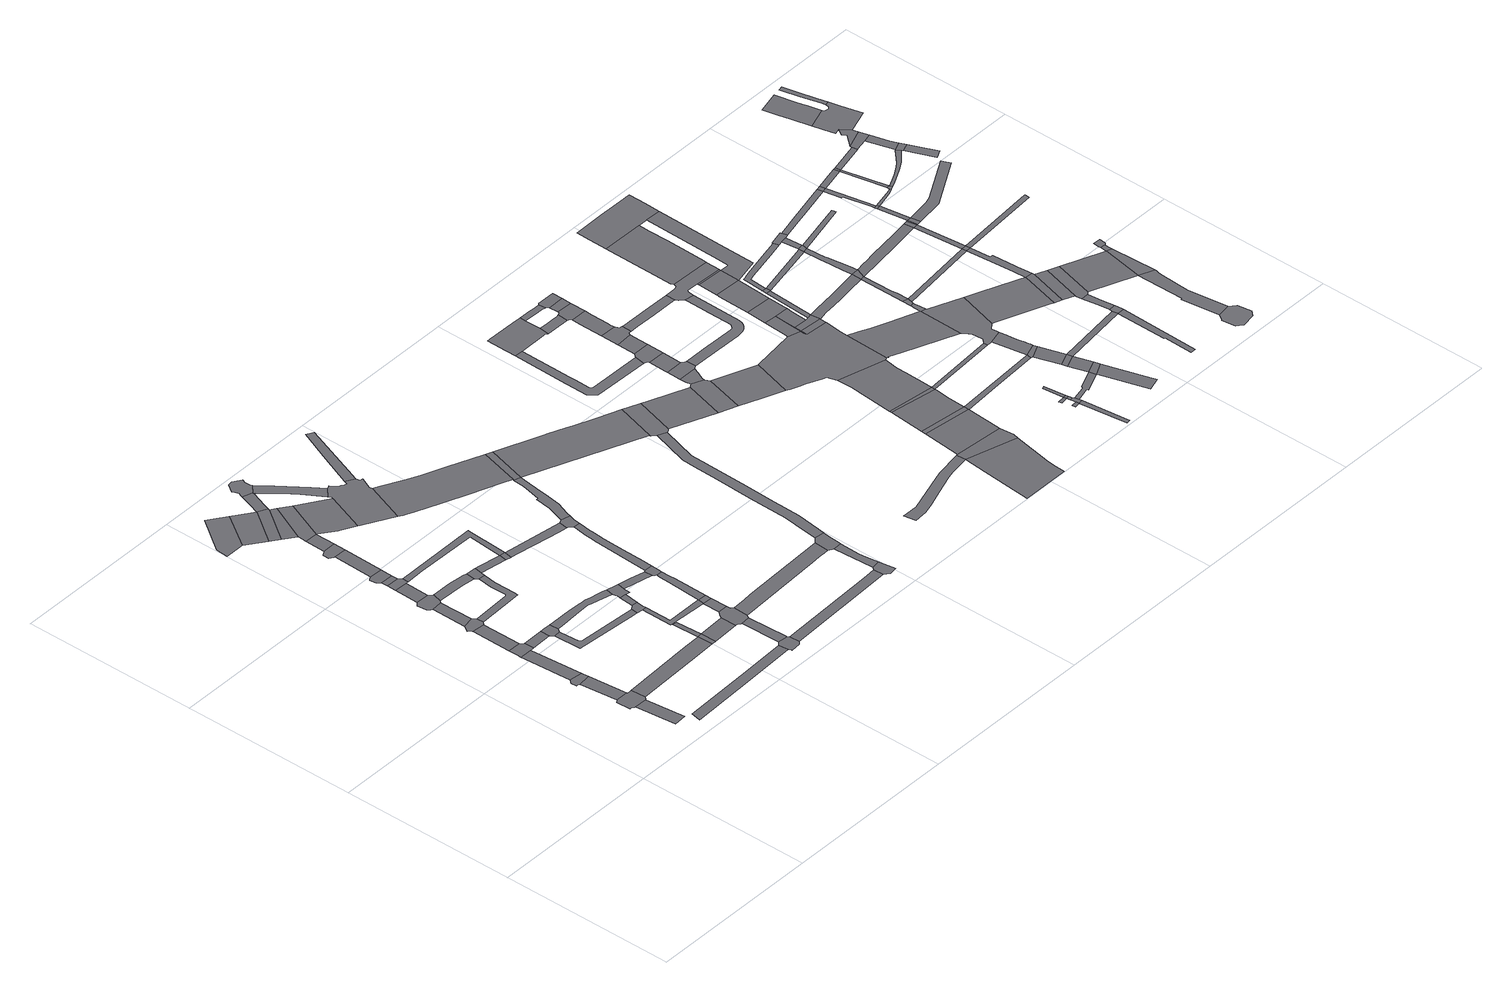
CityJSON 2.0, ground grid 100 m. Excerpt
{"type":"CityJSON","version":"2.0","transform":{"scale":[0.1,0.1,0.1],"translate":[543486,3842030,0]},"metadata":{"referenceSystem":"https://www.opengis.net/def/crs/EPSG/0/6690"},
"CityObjects":{
"road1":{"type":"Road","attributes":{"RoadStructureAttribute.sectionType":"1"},"geometry":[{"type":"MultiSurface","lod":"1","boundaries":[[[0,1,2,3]]]}]},
"road2":{"type":"Road","geometry":[{"type":"MultiSurface","lod":"1","boundaries":[[[4,5,6,7,8,9,10,11,0,3,12,13,14]]]}]},
"road3":{"type":"Road","attributes":{"RoadStructureAttribute.sectionType":"1"},"geometry":[{"type":"MultiSurface","lod":"1","boundaries":[[[15,16,6,5]]]}]},
"road4":{"type":"Road","geometry":[{"type":"MultiSurface","lod":"1","boundaries":[[[17,18,19,20,21,22,23,16,15,24,25,26,27]]]}]},
"road5":{"type":"Road","attributes":{"RoadStructureAttribute.sectionType":"1"},"geometry":[{"type":"MultiSurface","lod":"1","boundaries":[[[28,29,30,31,17,27,32]]]}]},
"road6":{"type":"Road","geometry":[{"type":"MultiSurface","lod":"1","boundaries":[[[33,34,28,32,35,36,37]]]}]},
"road7":{"type":"Road","attributes":{"RoadStructureAttribute.sectionType":"1"},"geometry":[{"type":"MultiSurface","lod":"1","boundaries":[[[38,33,37,39,40]]]}]},
"road8":{"type":"Road","geometry":[{"type":"MultiSurface","lod":"1","boundaries":[[[41,42,43,44,45,38,40,46,47]]]}]},
"road9":{"type":"Road","attributes":{"RoadStructureAttribute.sectionType":"1"},"geometry":[{"type":"MultiSurface","lod":"1","boundaries":[[[48,36,35,49]]]}]},
"road10":{"type":"Road","attributes":{"RoadStructureAttribute.sectionType":"1"},"geometry":[{"type":"MultiSurface","lod":"1","boundaries":[[[50,51,42,41]]]}]},
"road11":{"type":"Road","geometry":[{"type":"MultiSurface","lod":"1","boundaries":[[[52,53,54,55,56,57,51,50,58,59,60]]]}]},
"road12":{"type":"Road","attributes":{"RoadStructureAttribute.sectionType":"1"},"geometry":[{"type":"MultiSurface","lod":"1","boundaries":[[[61,62,14,13,63,64]]]}]},
"road13":{"type":"Road","attributes":{"RoadStructureAttribute.sectionType":"1"},"geometry":[{"type":"MultiSurface","lod":"1","boundaries":[[[65,52,60,66]]]}]},
"road14":{"type":"Road","geometry":[{"type":"MultiSurface","lod":"1","boundaries":[[[67,68,48,49,69,70,71]]]}]},
"road15":{"type":"Road","attributes":{"RoadStructureAttribute.sectionType":"1"},"geometry":[{"type":"MultiSurface","lod":"1","boundaries":[[[72,73,74,75,76,77]]]}]},
"road16":{"type":"Road","geometry":[{"type":"MultiSurface","lod":"1","boundaries":[[[78,65,66,79,80,81,82,83,84]]]}]},
"road17":{"type":"Road","attributes":{"RoadStructureAttribute.sectionType":"1"},"geometry":[{"type":"MultiSurface","lod":"1","boundaries":[[[85,78,84,86]]]}]},
"road18":{"type":"Road","geometry":[{"type":"MultiSurface","lod":"1","boundaries":[[[87,88,89,90,91,92,85,86,93,94,95]]]}]},
"road19":{"type":"Road","geometry":[{"type":"MultiSurface","lod":"1","boundaries":[[[96,97,98,99,100,101,102]]]}]},
"road20":{"type":"Road","attributes":{"RoadStructureAttribute.sectionType":"1"},"geometry":[{"type":"MultiSurface","lod":"1","boundaries":[[[103,104,105,106,107,108,109,47,46,110,111,112,113,114,115]]]}]},
"road21":{"type":"Road","attributes":{"RoadStructureAttribute.sectionType":"1"},"geometry":[{"type":"MultiSurface","lod":"1","boundaries":[[[116,87,95,117]]]}]},
"road22":{"type":"Road","attributes":{"RoadStructureAttribute.sectionType":"1"},"geometry":[{"type":"MultiSurface","lod":"1","boundaries":[[[118,119,59,58,120,121,122,123]]]}]},
"road23":{"type":"Road","geometry":[{"type":"MultiSurface","lod":"1","boundaries":[[[124,125,126,127,128,129,116,117,130]]]}]},
"road24":{"type":"Road","attributes":{"RoadStructureAttribute.sectionType":"1"},"geometry":[{"type":"MultiSurface","lod":"1","boundaries":[[[131,132,133,70,69,134,135,136,137]]]}]},
"road25":{"type":"Road","attributes":{"function":"3","RoadStructureAttribute.sectionType":"1"},"geometry":[{"type":"MultiSurface","lod":"1","boundaries":[[[138,102,101,139,140]]]}]},
"road26":{"type":"Road","attributes":{"RoadStructureAttribute.sectionType":"1"},"geometry":[{"type":"MultiSurface","lod":"1","boundaries":[[[141,124,130,142]]]}]},
"road27":{"type":"Road","geometry":[{"type":"MultiSurface","lod":"1","boundaries":[[[140,139,143,144,145]]]}]},
"road28":{"type":"Road","attributes":{"RoadStructureAttribute.sectionType":"1"},"geometry":[{"type":"MultiSurface","lod":"1","boundaries":[[[146,147,148,149,150,151,152,153,154,67,71,155,156,157,158,159,160,161,162,163]]]}]},
"road29":{"type":"Road","attributes":{"RoadStructureAttribute.sectionType":"1"},"geometry":[{"type":"MultiSurface","lod":"1","boundaries":[[[144,143,164,165]]]}]},
"road30":{"type":"Road","geometry":[{"type":"MultiSurface","lod":"1","boundaries":[[[166,61,64,167]]]}]},
"road31":{"type":"Road","geometry":[{"type":"MultiSurface","lod":"1","boundaries":[[[123,122,103,115,168,169,170]]]}]},
"road32":{"type":"Road","geometry":[{"type":"MultiSurface","lod":"1","boundaries":[[[171,172,61,166]]]}]},
"road33":{"type":"Road","geometry":[{"type":"MultiSurface","lod":"1","boundaries":[[[165,164,173,141,142,174]]]}]},
"road34":{"type":"Road","attributes":{"RoadStructureAttribute.sectionType":"1"},"geometry":[{"type":"MultiSurface","lod":"1","boundaries":[[[175,176,177,178,179,81,80,180,181,182,183]]]}]},
"road35":{"type":"Road","attributes":{"RoadStructureAttribute.sectionType":"1"},"geometry":[{"type":"MultiSurface","lod":"1","boundaries":[[[184,185,140,145,186,187,188]]]}]},
"road36":{"type":"Road","geometry":[{"type":"MultiSurface","lod":"1","boundaries":[[[189,190,137,136,191,192,193,194]]]}]},
"road37":{"type":"Road","attributes":{"RoadStructureAttribute.sectionType":"1"},"geometry":[{"type":"MultiSurface","lod":"1","boundaries":[[[195,166,167,196]]]}]},
"road38":{"type":"Road","attributes":{"RoadStructureAttribute.sectionType":"1"},"geometry":[{"type":"MultiSurface","lod":"1","boundaries":[[[197,198,199,170,169,200,182]]]}]},
"road39":{"type":"Road","attributes":{"function":"3","RoadStructureAttribute.sectionType":"1"},"geometry":[{"type":"MultiSurface","lod":"1","boundaries":[[[201,174,142,202,203,204,205,206,207,208,209]]]}]},
"road40":{"type":"Road","attributes":{"RoadStructureAttribute.sectionType":"1"},"geometry":[{"type":"MultiSurface","lod":"1","boundaries":[[[210,189,194,211]]]}]},
"road41":{"type":"Road","geometry":[{"type":"MultiSurface","lod":"1","boundaries":[[[212,72,77,213,214,215,216,217,218]]]}]},
"road42":{"type":"Road","geometry":[{"type":"MultiSurface","lod":"1","boundaries":[[[219,220,221,222,223,224,225,184,188,226,227,228,229]]]}]},
"road43":{"type":"Road","attributes":{"RoadStructureAttribute.sectionType":"1"},"geometry":[{"type":"MultiSurface","lod":"1","boundaries":[[[191,230,231,232,233,192]]]}]},
"road44":{"type":"Road","geometry":[{"type":"MultiSurface","lod":"1","boundaries":[[[234,163,162,235,210,211,236,237,238]]]}]},
"road45":{"type":"Road","attributes":{"RoadStructureAttribute.sectionType":"1"},"geometry":[{"type":"MultiSurface","lod":"1","boundaries":[[[239,240,241,212,218]]]}]},
"road46":{"type":"Road","geometry":[{"type":"MultiSurface","lod":"1","boundaries":[[[182,200,242,243,183]]]}]},
"road47":{"type":"Road","geometry":[{"type":"MultiSurface","lod":"1","boundaries":[[[244,245,195,196,246,247,241,240,248,249,250,251,252,253,254]]]}]},
"road48":{"type":"Road","attributes":{"RoadStructureAttribute.sectionType":"1"},"geometry":[{"type":"MultiSurface","lod":"1","boundaries":[[[255,256,257,226,188,258,259,260,261,262,263]]]}]},
"road49":{"type":"Road","attributes":{"RoadStructureAttribute.sectionType":"1"},"geometry":[{"type":"MultiSurface","lod":"1","boundaries":[[[231,264,244,254,265]]]}]},
"road50":{"type":"Road","attributes":{"RoadStructureAttribute.sectionType":"1"},"geometry":[{"type":"MultiSurface","lod":"1","boundaries":[[[266,238,237,267,268]]]}]},
"road51":{"type":"Road","geometry":[{"type":"MultiSurface","lod":"1","boundaries":[[[269,232,231,265,270,271]]]}]},
"road52":{"type":"Road","geometry":[{"type":"MultiSurface","lod":"1","boundaries":[[[272,273,274,275,276,277,278,263,262,279,280,209,208,281,282,283,284,285,286,287,288,289]]]}]},
"road53":{"type":"Road","attributes":{"RoadStructureAttribute.sectionType":"1"},"geometry":[{"type":"MultiSurface","lod":"1","boundaries":[[[290,291,292,293,271,270,294,295,296]]]}]},
"road54":{"type":"Road","attributes":{"RoadStructureAttribute.sectionType":"1"},"geometry":[{"type":"MultiSurface","lod":"1","boundaries":[[[297,243,242,298,299,300,301,302,303]]]}]},
"road55":{"type":"Road","geometry":[{"type":"MultiSurface","lod":"1","boundaries":[[[304,268,267,305,290,296,306,307,308]]]}]},
"road56":{"type":"Road","attributes":{"RoadStructureAttribute.sectionType":"1"},"geometry":[{"type":"MultiSurface","lod":"1","boundaries":[[[309,310,311,312,304,308,313,314,315,316,317,318,319,320]]]}]},
"road57":{"type":"Road","attributes":{"RoadStructureAttribute.sectionType":"1"},"geometry":[{"type":"MultiSurface","lod":"1","boundaries":[[[321,322,217,216,323]]]}]},
"road58":{"type":"Road","attributes":{"RoadStructureAttribute.sectionType":"1"},"geometry":[{"type":"MultiSurface","lod":"1","boundaries":[[[324,325,289,288,326,327]]]}]},
"road59":{"type":"Road","geometry":[{"type":"MultiSurface","lod":"1","boundaries":[[[328,303,302,329,330,331,309,320,332,333,334,335]]]}]},
"road60":{"type":"Road","attributes":{"RoadStructureAttribute.sectionType":"1"},"geometry":[{"type":"MultiSurface","lod":"1","boundaries":[[[336,337,338,250,249,339,340,341,342]]]}]},
"road61":{"type":"Road","attributes":{"function":"3","RoadStructureAttribute.sectionType":"1"},"geometry":[{"type":"MultiSurface","lod":"1","boundaries":[[[343,344,345,346,347,348,284,283,349,350,351,352,353,354,355,356,357]]]}]},
"road62":{"type":"Road","attributes":{"RoadStructureAttribute.sectionType":"1"},"geometry":[{"type":"MultiSurface","lod":"1","boundaries":[[[358,359,360,361,362,363,328,335,364,365,366,367,368,369,370]]]}]},
"road63":{"type":"Road","geometry":[{"type":"MultiSurface","lod":"1","boundaries":[[[357,356,358,370,371]]]}]},
"road64":{"type":"Road","geometry":[{"type":"MultiSurface","lod":"1","boundaries":[[[372,373,374,321,323,375,376]]]}]},
"road65":{"type":"Road","attributes":{"RoadStructureAttribute.sectionType":"1"},"geometry":[{"type":"MultiSurface","lod":"1","boundaries":[[[377,378,379,374,373,380,381,382]]]}]},
"road66":{"type":"Road","geometry":[{"type":"MultiSurface","lod":"1","boundaries":[[[383,336,342,377,382,384,385,386,387]]]}]},
"road67":{"type":"Road","attributes":{"function":"3","RoadStructureAttribute.sectionType":"1"},"geometry":[{"type":"MultiSurface","lod":"1","boundaries":[[[388,389,390,391,392,393,394,395,396,371,370,397,398]]]}]},
"road68":{"type":"Road","attributes":{"RoadStructureAttribute.sectionType":"1"},"geometry":[{"type":"MultiSurface","lod":"1","boundaries":[[[399,400,401,402,403,404,405,406,407,408,383,387,409,410,411,412,413,414,415,416]]]}]},
"road69":{"type":"Road","geometry":[{"type":"MultiSurface","lod":"1","boundaries":[[[398,397,417,418,399,416,419,420,421,422]]]}]},
"road70":{"type":"Road","geometry":[{"type":"MultiSurface","lod":"1","boundaries":[[[423,424,425,426,427,428,429,430,431,432,433,434]]]}]},
"road71":{"type":"Road","attributes":{"function":"3","RoadStructureAttribute.sectionType":"1"},"geometry":[{"type":"MultiSurface","lod":"1","boundaries":[[[435,422,421,436,437]]]}]},
"road72":{"type":"Road","attributes":{"RoadStructureAttribute.sectionType":"1"},"geometry":[{"type":"MultiSurface","lod":"1","boundaries":[[[438,439,440,441,442,443,444,445,446,447,448,449,450,451]]]}]},
"road73":{"type":"Road","geometry":[{"type":"MultiSurface","lod":"1","boundaries":[[[452,437,436,453,454,455]]]}]},
"road74":{"type":"Road","geometry":[{"type":"MultiSurface","lod":"1","boundaries":[[[456,457,458,459,438,451,460,461,462,463,464,465]]]}]},
"road75":{"type":"Road","attributes":{"RoadStructureAttribute.sectionType":"1"},"geometry":[{"type":"MultiSurface","lod":"1","boundaries":[[[466,467,452,455,468,469,470]]]}]},
"road76":{"type":"Road","attributes":{"RoadStructureAttribute.sectionType":"1"},"geometry":[{"type":"MultiSurface","lod":"1","boundaries":[[[434,471,472,473,474,475,476,477]]]}]},
"road77":{"type":"Road","geometry":[{"type":"MultiSurface","lod":"1","boundaries":[[[478,466,470,479,480,481,482,483]]]}]},
"road78":{"type":"Road","attributes":{"function":"3","RoadStructureAttribute.sectionType":"1"},"geometry":[{"type":"MultiSurface","lod":"1","boundaries":[[[454,453,484,485,486]]]}]},
"road79":{"type":"Road","attributes":{"RoadStructureAttribute.sectionType":"1"},"geometry":[{"type":"MultiSurface","lod":"1","boundaries":[[[487,488,478,483,489,490,491]]]}]},
"road80":{"type":"Road","geometry":[{"type":"MultiSurface","lod":"1","boundaries":[[[492,444,443,493,494,487,491,495]]]}]},
"road81":{"type":"Road","geometry":[{"type":"MultiSurface","lod":"1","boundaries":[[[496,423,434,477,497,498]]]}]},
"road82":{"type":"Road","attributes":{"RoadStructureAttribute.sectionType":"1"},"geometry":[{"type":"MultiSurface","lod":"1","boundaries":[[[499,500,501,502,463,462,503,504]]]}]},
"road83":{"type":"Road","attributes":{"RoadStructureAttribute.sectionType":"1"},"geometry":[{"type":"MultiSurface","lod":"1","boundaries":[[[505,506,507,492,495]]]}]},
"road84":{"type":"Road","attributes":{"RoadStructureAttribute.sectionType":"1"},"geometry":[{"type":"MultiSurface","lod":"1","boundaries":[[[508,509,496,498,510,511,512]]]}]},
"road85":{"type":"Road","geometry":[{"type":"MultiSurface","lod":"1","boundaries":[[[513,514,515,516,465,464,517,518,519,520,521]]]}]},
"road86":{"type":"Road","geometry":[{"type":"MultiSurface","lod":"1","boundaries":[[[522,507,506,523,524,525,526,527,528]]]}]},
"road87":{"type":"Road","geometry":[{"type":"MultiSurface","lod":"1","boundaries":[[[529,508,512,530]]]}]},
"road88":{"type":"Road","attributes":{"RoadStructureAttribute.sectionType":"1"},"geometry":[{"type":"MultiSurface","lod":"1","boundaries":[[[531,532,533,534,522,528,535,536,537,538,539]]]}]},
"road89":{"type":"Road","geometry":[{"type":"MultiSurface","lod":"1","boundaries":[[[540,541,499,504,542,543,544,531,539,545]]]}]},
"road90":{"type":"Road","attributes":{"RoadStructureAttribute.sectionType":"1"},"geometry":[{"type":"MultiSurface","lod":"1","boundaries":[[[546,529,530,547,548,549,550,551,552]]]}]},
"road91":{"type":"Road","attributes":{"RoadStructureAttribute.sectionType":"1"},"geometry":[{"type":"MultiSurface","lod":"1","boundaries":[[[553,540,545,554]]]}]},
"road92":{"type":"Road","geometry":[{"type":"MultiSurface","lod":"1","boundaries":[[[555,556,521,520,557,553,554]]]}]},
"road93":{"type":"Road","geometry":[{"type":"MultiSurface","lod":"1","boundaries":[[[558,546,552,559]]]}]},
"road94":{"type":"Road"},
"road95":{"type":"Road","attributes":{"RoadStructureAttribute.sectionType":"1"},"geometry":[{"type":"MultiSurface","lod":"1","boundaries":[[[560,561,562,563,564,565,566,558,559,567,568,569,570,571,572]]]}]},
"road96":{"type":"Road","attributes":{"RoadStructureAttribute.sectionType":"1"},"geometry":[{"type":"MultiSurface","lod":"1","boundaries":[[[573,574,575,576,577,578,579,580,581,582,481,480,583,584,585,586,587,588,589,590,591,592,593,594]]]}]},
"road97":{"type":"Road","geometry":[{"type":"MultiSurface","lod":"1","boundaries":[[[595,596,597,486,485,598,599,600,601,602,560,572,603,604,605,606,607,608,609,610]]]}]},
"road98":{"type":"Road","attributes":{"RoadStructureAttribute.sectionType":"1"},"geometry":[{"type":"MultiSurface","lod":"1","boundaries":[[[611,612,525,524,613,614,615,616]]]}]},
"road99":{"type":"Road","geometry":[{"type":"MultiSurface","lod":"1","boundaries":[[[552,551,617]]]}]},
"road100":{"type":"Road","attributes":{"RoadStructureAttribute.sectionType":"1"},"geometry":[{"type":"MultiSurface","lod":"1","boundaries":[[[618,619,595,610,620,621]]]}]},
"road101":{"type":"Road","geometry":[{"type":"MultiSurface","lod":"1","boundaries":[[[622,623,624,625]]]}]},
"road102":{"type":"Road","attributes":{"RoadStructureAttribute.sectionType":"1"},"geometry":[{"type":"MultiSurface","lod":"1","boundaries":[[[626,625,627,628]]]}]},
"road103":{"type":"Road","geometry":[{"type":"MultiSurface","lod":"1","boundaries":[[[629,630,631,632]]]}]},
"road104":{"type":"Road","attributes":{"RoadStructureAttribute.sectionType":"1"},"geometry":[{"type":"MultiSurface","lod":"1","boundaries":[[[633,634,530,512,635,636,637]]]}]},
"road105":{"type":"Road","geometry":[{"type":"MultiSurface","lod":"1","boundaries":[[[638,639,622,625,626,640,641]]]}]},
"road106":{"type":"Road","geometry":[{"type":"MultiSurface","lod":"1","boundaries":[[[642,632,639,638]]]}]},
"road107":{"type":"Road","geometry":[{"type":"MultiSurface","lod":"1","boundaries":[[[643,629,632,642]]]}]},
"road108":{"type":"Road","geometry":[{"type":"MultiSurface","lod":"1","boundaries":[[[644,645,608,607,646,647]]]}]},
"road109":{"type":"Road","attributes":{"RoadStructureAttribute.sectionType":"1"},"geometry":[{"type":"MultiSurface","lod":"1","boundaries":[[[648,559,552,617,649,650]]]}]},
"road110":{"type":"Road","geometry":[{"type":"MultiSurface","lod":"1","boundaries":[[[651,652,629,643]]]}]},
"road111":{"type":"Road","geometry":[{"type":"MultiSurface","lod":"1","boundaries":[[[653,654,655,656,657,644,647,658]]]}]},
"road112":{"type":"Road","attributes":{"function":"2","RoadStructureAttribute.sectionType":"7"},"geometry":[{"type":"MultiSurface","lod":"1","boundaries":[[[621,659,657,656,660,661,662,663]]]}]},
"road113":{"type":"Road","geometry":[{"type":"MultiSurface","lod":"1","boundaries":[[[664,618,621,663,665,666]]]}]},
"road114":{"type":"Road","geometry":[{"type":"MultiSurface","lod":"1","boundaries":[[[667,668,669,670,664,666,671,672]]]}]},
"road115":{"type":"Road","geometry":[{"type":"MultiSurface","lod":"1","boundaries":[[[673,674,675,676,677,616,615,678,573,594,679,680,681,682,683]]]}]},
"road116":{"type":"Road","attributes":{"RoadStructureAttribute.sectionType":"1"},"geometry":[{"type":"MultiSurface","lod":"1","boundaries":[[[684,654,653,685,686]]]}]},
"road117":{"type":"Road","attributes":{"RoadStructureAttribute.sectionType":"1"},"geometry":[{"type":"MultiSurface","lod":"1","boundaries":[[[687,688,689,690,641,640,691,692,693,694]]]}]},
"road118":{"type":"Road","attributes":{"function":"3","RoadStructureAttribute.sectionType":"1"},"geometry":[{"type":"MultiSurface","lod":"1","boundaries":[[[695,696,697,698,605,604,699,700,701,702,703]]]}]},
"road119":{"type":"Road","geometry":[{"type":"MultiSurface","lod":"1","boundaries":[[[704,667,672,705]]]}]},
"road120":{"type":"Road","attributes":{"function":"2"},"geometry":[{"type":"MultiSurface","lod":"1","boundaries":[[[681,704,705,682]]]}]},
"road121":{"type":"Road","geometry":[{"type":"MultiSurface","lod":"1","boundaries":[[[706,684,686,707,708]]]}]},
"road122":{"type":"Road","geometry":[{"type":"MultiSurface","lod":"1","boundaries":[[[709,710,711,712,673,683,713,714,715,716,717]]]}]},
"road123":{"type":"Road","geometry":[{"type":"MultiSurface","lod":"1","boundaries":[[[718,633,637,719,720]]]}]},
"road124":{"type":"Road","geometry":[{"type":"MultiSurface","lod":"1","boundaries":[[[721,722,687,694,723]]]}]},
"road125":{"type":"Road","attributes":{"RoadStructureAttribute.sectionType":"1"},"geometry":[{"type":"MultiSurface","lod":"1","boundaries":[[[724,725,726,727,653,658,728,729,730,731,732,733,734]]]}]},
"road126":{"type":"Road","attributes":{"RoadStructureAttribute.sectionType":"1"},"geometry":[{"type":"MultiSurface","lod":"1","boundaries":[[[735,736,737,687,722]]]}]},
"road127":{"type":"Road","geometry":[{"type":"MultiSurface","lod":"1","boundaries":[[[738,739,740,737,736]]]}]},
"road128":{"type":"Road","attributes":{"RoadStructureAttribute.sectionType":"1"},"geometry":[{"type":"MultiSurface","lod":"1","boundaries":[[[741,720,719,740,739]]]}]},
"road129":{"type":"Road","attributes":{"RoadStructureAttribute.sectionType":"1"},"geometry":[{"type":"MultiSurface","lod":"1","boundaries":[[[742,723,694,743,744,745]]]}]},
"road130":{"type":"Road","geometry":[{"type":"MultiSurface","lod":"1","boundaries":[[[746,747,748,749,750,751,752,753,633,718]]]}]},
"road131":{"type":"Road","attributes":{"RoadStructureAttribute.sectionType":"1"},"geometry":[{"type":"MultiSurface","lod":"1","boundaries":[[[754,755,756,757,758,759,760,706,708,761,762,763,764,765,766]]]}]},
"road132":{"type":"Road","geometry":[{"type":"MultiSurface","lod":"1","boundaries":[[[767,768,769,770,771,703,772]]]}]},
"road133":{"type":"Road","attributes":{"RoadStructureAttribute.sectionType":"1"},"geometry":[{"type":"MultiSurface","lod":"1","boundaries":[[[773,708,707,774]]]}]},
"road134":{"type":"Road","attributes":{"RoadStructureAttribute.sectionType":"1"},"geometry":[{"type":"MultiSurface","lod":"1","boundaries":[[[775,776,777,778,705,672,779,780,781]]]}]},
"road135":{"type":"Road","geometry":[{"type":"MultiSurface","lod":"1","boundaries":[[[703,702,782,783,784,785,648,650,786,787,753,752,788,789,790,791,792,793,794,795,772]]]}]},
"road136":{"type":"Road","geometry":[{"type":"MultiSurface","lod":"1","boundaries":[[[796,797,798,799,800,709,717,801,775,781,802,803]]]}]},
"road137":{"type":"Road","geometry":[{"type":"MultiSurface","lod":"1","boundaries":[[[804,770,769,805,806]]]}]},
"road138":{"type":"Road","attributes":{"RoadStructureAttribute.sectionType":"1"},"geometry":[{"type":"MultiSurface","lod":"1","boundaries":[[[807,808,809,810,734,811,812,804,806]]]}]},
"road139":{"type":"Road","geometry":[{"type":"MultiSurface","lod":"1","boundaries":[[[813,724,734,810]]]}]},
"road140":{"type":"Road","attributes":{"RoadStructureAttribute.sectionType":"1"},"geometry":[{"type":"MultiSurface","lod":"1","boundaries":[[[814,738,736,815]]]}]},
"road141":{"type":"Road","attributes":{"RoadStructureAttribute.sectionType":"1"},"geometry":[{"type":"MultiSurface","lod":"1","boundaries":[[[816,817,818,819,774,820,821,822,823,824,724,813]]]}]},
"road142":{"type":"Road","geometry":[{"type":"MultiSurface","lod":"1","boundaries":[[[825,826,773,774,819,827]]]}]},
"road143":{"type":"Road","attributes":{"RoadStructureAttribute.sectionType":"1"},"geometry":[{"type":"MultiSurface","lod":"1","boundaries":[[[828,829,826,825]]]}]},
"road144":{"type":"Road","geometry":[{"type":"MultiSurface","lod":"1","boundaries":[[[830,831,754,766,829,828,832,833]]]}]},
"road145":{"type":"Road","attributes":{"function":"3","RoadStructureAttribute.sectionType":"1"},"geometry":[{"type":"MultiSurface","lod":"1","boundaries":[[[834,835,836,792,791,837,838,839]]]}]},
"road146":{"type":"Road","attributes":{"RoadStructureAttribute.sectionType":"1"},"geometry":[{"type":"MultiSurface","lod":"1","boundaries":[[[840,806,805,841]]]}]},
"road147":{"type":"Road","attributes":{"RoadStructureAttribute.sectionType":"1"},"geometry":[{"type":"MultiSurface","lod":"1","boundaries":[[[815,842,843,844,845,846,847]]]}]},
"road148":{"type":"Road","attributes":{"RoadStructureAttribute.sectionType":"1"},"geometry":[{"type":"MultiSurface","lod":"1","boundaries":[[[848,849,850,851,852,853,813,810,854,855,856]]]}]},
"road149":{"type":"Road","attributes":{"RoadStructureAttribute.sectionType":"1"},"geometry":[{"type":"MultiSurface","lod":"1","boundaries":[[[857,858,859,827,819]]]}]},
"road150":{"type":"Road","geometry":[{"type":"MultiSurface","lod":"1","boundaries":[[[860,861,862,863,864,814,815,847]]]}]},
"road151":{"type":"Road","geometry":[{"type":"MultiSurface","lod":"1","boundaries":[[[839,838,865,866,867,868]]]}]},
"road152":{"type":"Road","attributes":{"RoadStructureAttribute.sectionType":"1"},"geometry":[{"type":"MultiSurface","lod":"1","boundaries":[[[869,870,871,872,873,862,861]]]}]},
"road153":{"type":"Road","attributes":{"RoadStructureAttribute.sectionType":"1"},"geometry":[{"type":"MultiSurface","lod":"1","boundaries":[[[866,865,874,875]]]}]},
"road154":{"type":"Road","attributes":{"RoadStructureAttribute.sectionType":"1"},"geometry":[{"type":"MultiSurface","lod":"1","boundaries":[[[876,877,878,833,832,879,880,881,882]]]}]},
"road155":{"type":"Road","geometry":[{"type":"MultiSurface","lod":"1","boundaries":[[[875,874,883,871,870,884,885,886,887]]]}]},
"road156":{"type":"Road","attributes":{"RoadStructureAttribute.sectionType":"1"},"geometry":[{"type":"MultiSurface","lod":"1","boundaries":[[[888,889,890,891,892,841,893,894,839,868]]]}]},
"road157":{"type":"Road","geometry":[{"type":"MultiSurface","lod":"1","boundaries":[[[895,840,841,892]]]}]},
"road158":{"type":"Road","attributes":{"RoadStructureAttribute.sectionType":"1"},"geometry":[{"type":"MultiSurface","lod":"1","boundaries":[[[896,856,840,895]]]}]},
"road159":{"type":"Road","geometry":[{"type":"MultiSurface","lod":"1","boundaries":[[[897,898,899,900,901,902,903,904,905,906,907]]]}]},
"road160":{"type":"Road","geometry":[{"type":"MultiSurface","lod":"1","boundaries":[[[908,848,856,896]]]}]},
"road161":{"type":"Road","attributes":{"RoadStructureAttribute.sectionType":"1"},"geometry":[{"type":"MultiSurface","lod":"1","boundaries":[[[909,908,896,910]]]}]},
"road162":{"type":"Road","attributes":{"function":"3","RoadStructureAttribute.sectionType":"1"},"geometry":[{"type":"MultiSurface","lod":"1","boundaries":[[[911,887,886,912,913]]]}]},
"road163":{"type":"Road","geometry":[{"type":"MultiSurface","lod":"1","boundaries":[[[914,909,910,915]]]}]},
"road164":{"type":"Road","attributes":{"RoadStructureAttribute.sectionType":"1"},"geometry":[{"type":"MultiSurface","lod":"1","boundaries":[[[916,917,909,914]]]}]},
"road165":{"type":"Road","attributes":{"RoadStructureAttribute.sectionType":"1"},"geometry":[{"type":"MultiSurface","lod":"1","boundaries":[[[912,918,919,920,921,922,898,897,923,924,925,926,927,928]]]}]},
"road166":{"type":"Road","geometry":[{"type":"MultiSurface","lod":"1","boundaries":[[[929,930,917,916]]]}]},
"road167":{"type":"Road","attributes":{"RoadStructureAttribute.sectionType":"1"},"geometry":[{"type":"MultiSurface","lod":"1","boundaries":[[[931,882,932,933,934,930,929]]]}]},
"road168":{"type":"Road","geometry":[{"type":"MultiSurface","lod":"1","boundaries":[[[935,876,882,931]]]}]},
"road169":{"type":"Road","attributes":{"RoadStructureAttribute.sectionType":"1"},"geometry":[{"type":"MultiSurface","lod":"1","boundaries":[[[936,937,929,916,938,939,940]]]}]},
"road170":{"type":"Road","geometry":[{"type":"MultiSurface","lod":"1","boundaries":[[[913,912,928,941]]]}]},
"road171":{"type":"Road","attributes":{"RoadStructureAttribute.sectionType":"1"},"geometry":[{"type":"MultiSurface","lod":"1","boundaries":[[[942,943,935,931,944]]]}]},
"road172":{"type":"Road","attributes":{"RoadStructureAttribute.sectionType":"1"},"geometry":[{"type":"MultiSurface","lod":"1","boundaries":[[[945,946,895,892,947]]]}]},
"road173":{"type":"Road","attributes":{"RoadStructureAttribute.sectionType":"1"},"geometry":[{"type":"MultiSurface","lod":"1","boundaries":[[[948,949,913,941,950,951,952,953]]]}]},
"road174":{"type":"Road","geometry":[{"type":"MultiSurface","lod":"1","boundaries":[[[954,955,936,940,956,957]]]}]},
"road175":{"type":"Road","geometry":[{"type":"MultiSurface","lod":"1","boundaries":[[[958,959,948,953,960,961,962]]]}]},
"road176":{"type":"Road","attributes":{"RoadStructureAttribute.sectionType":"1"},"geometry":[{"type":"MultiSurface","lod":"1","boundaries":[[[963,944,954,957]]]}]},
"road177":{"type":"Road","geometry":[{"type":"MultiSurface","lod":"1","boundaries":[[[964,942,944,963]]]}]},
"road178":{"type":"Road","attributes":{"RoadStructureAttribute.sectionType":"1"},"geometry":[{"type":"MultiSurface","lod":"1","boundaries":[[[965,966,967,914,915,968,969]]]}]},
"road179":{"type":"Road","attributes":{"RoadStructureAttribute.sectionType":"1"},"geometry":[{"type":"MultiSurface","lod":"1","boundaries":[[[970,971,964,963,972]]]}]},
"road180":{"type":"Road","attributes":{"RoadStructureAttribute.sectionType":"1"},"geometry":[{"type":"MultiSurface","lod":"1","boundaries":[[[973,974,975,976,957,956,977,978,979,980]]]}]},
"road181":{"type":"Road","geometry":[{"type":"MultiSurface","lod":"1","boundaries":[[[981,982,970,972,983,984,985]]]}]},
"road182":{"type":"Road","geometry":[{"type":"MultiSurface","lod":"1","boundaries":[[[986,987,988,982,981,989]]]}]},
"road183":{"type":"Road","attributes":{"RoadStructureAttribute.sectionType":"1"},"geometry":[{"type":"MultiSurface","lod":"1","boundaries":[[[990,985,984,991,992]]]}]},
"road184":{"type":"Road","geometry":[{"type":"MultiSurface","lod":"1","boundaries":[[[992,991,973,980,993,994,995]]]}]},
"road185":{"type":"Road","attributes":{"RoadStructureAttribute.sectionType":"1"},"geometry":[{"type":"MultiSurface","lod":"1","boundaries":[[[996,995,994,997,998]]]}]},
"road186":{"type":"Road","attributes":{"RoadStructureAttribute.sectionType":"1"},"geometry":[{"type":"MultiSurface","lod":"1","boundaries":[[[999,1000,1001,1002,1003,1004,1005,1006,1007,1008]]]}]},
"road187":{"type":"Road","attributes":{"RoadStructureAttribute.sectionType":"1"},"geometry":[{"type":"MultiSurface","lod":"1","boundaries":[[[1009,1010,1011,1012,1013,1014,1015,1016,1008,1007,1017,1018,1019,986,989,1020,1021]]]}]},
"road188":{"type":"Road","geometry":[{"type":"MultiSurface","lod":"1","boundaries":[[[1022,1023,1024,1025,1026,1027,1028,1029,1030,1031,1012,1011]]]}]}
},
"vertices":[
[394,385,0],[421,155,0],[492,160,0],[469,384,0],
[450,482,0],[450,488,0],[379,487,0],[374,483,0],[364,476,0],[367,395,0],[381,396,0],[392,387,0],[471,387,0],[482,400,0],[479,484,0],
[428,707,0],[356,700,0],
[350,757,0],[342,747,0],[338,743,0],[334,738,0],[335,705,0],[347,706,0],[350,704,0],[426,729,0],[425,732,0],[424,743,0],[424,750,0],
[331,1049,0],[331,1021,0],[338,912,0],[345,823,0],[399,1049,0],
[331,1125,0],[331,1075,0],[424,1050,0],[422,1105,0],[403,1124,0],
[332,1353,0],[403,1128,0],[403,1346,0],
[401,1421,0],[334,1408,0],[315,1375,0],[318,1372,0],[330,1355,0],[418,1364,0],[414,1402,0],
[541,1107,0],[542,1054,0],
[399,1614,0],[335,1608,0],
[326,1700,0],[321,1695,0],[307,1682,0],[312,1629,0],[327,1615,0],[330,1613,0],[408,1625,0],[422,1677,0],[400,1697,0],
[1000,509,0],[904,504,0],[905,417,0],[1002,421,0],
[329,1838,0],[403,1835,0],
[609,1108,0],[560,1108,0],[560,1034,0],[596,1038,0],[610,1056,0],
[1199,172,0],[907,160,0],[530,145,0],[520,88,0],[908,104,0],[1205,117,0],
[330,1890,0],[412,1836,0],[419,1836,0],[420,1872,0],[419,1873,0],[406,1885,0],[403,1888,0],
[331,1926,0],[403,1925,0],
[332,1996,0],[325,1993,0],[317,1989,0],[309,1985,0],[315,1947,0],[322,1938,0],[404,1943,0],[404,1977,0],[405,1995,0],
[195,2850,0],[147,2884,0],[11,2691,0],[6,2621,0],[100,2621,0],[115,2621,0],[246,2814,0],
[658,1594,0],[646,1511,0],[650,1419,0],[647,1417,0],[645,1415,0],[640,1411,0],[425,1402,0],[425,1364,0],[644,1372,0],[685,1374,0],[685,1393,0],[686,1519,0],[695,1589,0],
[337,2225,0],[409,2224,0],
[627,1668,0],[539,1676,0],[423,1624,0],[569,1620,0],[641,1610,0],[648,1665,0],
[338,2294,0],[334,2292,0],[312,2278,0],[311,2278,0],[309,2240,0],[333,2227,0],[410,2293,0],
[900,891,0],[620,911,0],[604,923,0],[565,878,0],[900,851,0],[949,847,0],[952,887,0],
[347,2742,0],[222,2545,0],[356,2736,0],
[340,2409,0],[412,2408,0],
[273,2509,0],[407,2700,0],[410,2708,0],
[967,1080,0],[932,1088,0],[898,1094,0],[868,1101,0],[855,1103,0],[850,1104,0],[828,1105,0],[758,1107,0],[634,1108,0],[621,1056,0],[683,1059,0],[775,1063,0],[828,1065,0],[844,1066,0],[859,1062,0],[898,1052,0],[980,1032,0],[989,1076,0],
[341,2461,0],[439,2679,0],
[1025,510,0],[1027,422,0],
[697,1605,0],[699,1615,0],[705,1658,0],
[1017,659,0],[992,661,0],
[341,2451,0],[506,2635,0],
[892,1666,0],[905,1869,0],[905,1874,0],[896,1874,0],[890,1874,0],[527,1840,0],[875,1836,0],[858,1636,0],[890,1631,0],
[400,2862,0],[375,2790,0],[422,2745,0],[453,2834,0],[455,2843,0],
[977,905,0],[976,904,0],[985,845,0],[1008,845,0],[1007,867,0],[1011,900,0],
[1181,519,0],[1184,429,0],
[856,1636,0],[854,1636,0],[728,1655,0],[850,1591,0],
[638,2547,0],[414,2408,0],[416,2406,0],[460,2376,0],[500,2346,0],[508,2341,0],[525,2332,0],[588,2299,0],[672,2527,0],
[986,986,0],[1021,982,0],
[1219,188,0],[1213,110,0],[1212,97,0],[1269,102,0],[1287,120,0],[1284,175,0],[1274,183,0],
[455,2975,0],[442,2974,0],[428,2973,0],[395,2926,0],[401,2920,0],[410,2892,0],[405,2877,0],[499,2885,0],[495,2890,0],[492,2927,0],[501,2946,0],
[982,667,0],[1210,654,0],[1213,692,0],[1009,692,0],
[1045,1064,0],[989,1005,0],[1044,978,0],[1048,1017,0],[1058,1061,0],
[1275,194,0],[1268,419,0],[1213,414,0],
[883,1585,0],[890,1629,0],
[1210,557,0],[1197,540,0],[1194,429,0],[1208,417,0],[1268,423,0],[1277,438,0],[1281,523,0],[1270,532,0],[1265,535,0],[1265,537,0],[1265,557,0],
[692,2629,0],[668,2662,0],[563,2802,0],[463,2833,0],[569,2699,0],[580,2685,0],[595,2662,0],[666,2553,0],[714,2598,0],
[1209,653,0],[1265,654,0],
[1135,1044,0],[1215,981,0],[1212,1027,0],
[1214,692,0],[1265,687,0],[1217,692,0],
[801,2547,0],[781,2555,0],[778,2557,0],[774,2559,0],[763,2564,0],[733,2604,0],[720,2597,0],[678,2535,0],[675,2531,0],[600,2292,0],[712,2231,0],[768,2201,0],[854,2433,0],[849,2448,0],[879,2516,0],[864,2518,0],[857,2540,0],[809,2568,0],
[1232,966,0],[1231,953,0],[1229,942,0],[1226,885,0],[1266,884,0],[1266,918,0],[1266,966,0],
[893,1629,0],[893,1584,0],[922,1579,0],[1118,1547,0],[1176,1537,0],[1226,1529,0],[1235,1579,0],
[1223,1032,0],[1226,971,0],[1266,976,0],[1266,991,0],[1268,1030,0],
[1256,1507,0],[1244,1427,0],[1240,1394,0],[1238,1362,0],[1270,1086,0],[1275,1214,0],[1279,1340,0],[1281,1362,0],[1284,1420,0],[1284,1422,0],[1284,1423,0],[1293,1505,0],
[1934,204,0],[1859,198,0],[1939,149,0],
[960,2944,0],[881,2749,0],[883,2610,0],[999,2922,0],
[1255,1589,0],[1238,1527,0],[1249,1515,0],[1255,1509,0],[1295,1526,0],[1296,1533,0],[1300,1551,0],[1307,1576,0],
[1910,551,0],[1408,529,0],[1361,526,0],[1791,463,0],[1841,466,0],[1881,466,0],[1906,469,0],
[1208,2271,0],[1080,2322,0],[1071,2326,0],[1030,2345,0],[995,2363,0],[885,2417,0],[793,2187,0],[806,2180,0],[849,2162,0],[877,2150,0],[887,2146,0],[1119,2054,0],[1282,1990,0],[1342,1965,0],[1404,2193,0],
[1341,1959,0],[1336,1892,0],[1326,1849,0],[1310,1780,0],[1298,1780,0],[1287,1689,0],[1314,1605,0],[1343,1679,0],[1353,1754,0],[1365,1842,0],[1366,1847,0],[1371,1889,0],[1380,1949,0],
[1442,2178,0],
[2002,198,0],[1998,225,0],[1948,217,0],[1968,124,0],[2014,132,0],
[1936,454,0],[1936,446,0],[1947,223,0],[1988,285,0],[1981,338,0],[1986,454,0],
[1940,575,0],[1986,468,0],[1988,502,0],[1992,535,0],[1996,572,0],
[2038,1940,0],[1949,1975,0],[1850,2014,0],[1814,2029,0],[1714,2070,0],[1708,2073,0],[1670,2088,0],[1588,2120,0],[1555,2133,0],[2025,1690,0],[2088,1920,0],
[2048,1663,0],[2047,1659,0],[1983,1447,0],[1980,1369,0],[1976,1224,0],[1970,1009,0],[1965,784,0],[1958,716,0],[1943,596,0],[1941,579,0],[2001,609,0],[2019,748,0],[2023,906,0],[2029,1086,0],[2034,1290,0],[2036,1370,0],[2037,1438,0],[2097,1640,0],
[2024,1685,0],[2027,1683,0],[2102,1643,0],[2112,1649,0],[2121,1654,0],[2183,1882,0],
[2862,474,0],[2706,449,0],[2666,436,0],[2434,364,0],[2344,366,0],[2355,296,0],[2433,304,0],[2495,320,0],[2597,356,0],[2707,392,0],[2749,402,0],[2867,423,0],
[2231,1863,0],[2370,1554,0],[2431,1783,0],
[2071,2573,0],[2066,2251,0],[2065,2202,0],[2064,2120,0],[2100,2077,0],[2425,2069,0],[2435,2129,0],[2135,2132,0],[2124,2135,0],[2117,2145,0],[2115,2150,0],[2117,2236,0],[2117,2274,0],[2121,2572,0],
[2453,1794,0],[2470,1514,0],[2531,1742,0],[2518,1767,0],
[2275,2747,0],[2091,2750,0],[2074,2750,0],[2072,2631,0],[2280,2574,0],[2292,2574,0],[2301,2564,0],[2309,2620,0],[2306,2713,0],[2307,2746,0],
[2448,1858,0],[2448,1822,0],[2522,1787,0],[2540,1825,0],[2551,1857,0],
[2855,289,0],[2835,67,0],[2830,2,0],[3103,4,0],[3107,77,0],[3112,123,0],[3154,340,0],
[2449,1940,0],[2562,1866,0],[2572,1868,0],[2571,1923,0],[2555,1929,0],[2547,1939,0],
[2588,1467,0],[2709,1418,0],[2772,1646,0],
[2450,2054,0],[2449,1951,0],[2546,1948,0],[2546,2001,0],[2547,2052,0],
[2454,2151,0],[2441,2067,0],[2447,2062,0],[2548,2150,0],
[2872,476,0],[3161,372,0],[3154,452,0],
[2444,2622,0],[2428,2620,0],[2410,2620,0],[2368,2620,0],[2351,2564,0],[2439,2563,0],
[2549,2202,0],[2550,2260,0],[2455,2255,0],
[2890,692,0],[2888,658,0],[3154,463,0],[3159,555,0],[3167,658,0],
[2418,2744,0],[2375,2746,0],[2373,2745,0],[2358,2745,0],[2377,2710,0],[2402,2709,0],[2425,2709,0],[2447,2703,0],[2443,2744,0],
[2456,2360,0],[2556,2277,0],[2575,2277,0],[2576,2332,0],[2561,2335,0],[2553,2345,0],[2550,2358,0],
[2893,722,0],[3167,687,0],
[2459,2545,0],[2459,2542,0],[2458,2520,0],[2458,2497,0],[2547,2387,0],[2547,2400,0],[2549,2496,0],[2549,2519,0],[2550,2544,0],
[2461,2637,0],[2457,2629,0],[2446,2562,0],[2447,2561,0],[2456,2554,0],[2551,2635,0],
[2910,924,0],[3167,689,0],[3169,757,0],[3171,785,0],[3180,875,0],[3181,882,0],[3181,883,0],
[2459,2691,0],[2552,2690,0],
[2553,2752,0],[2451,2751,0],[2454,2702,0],
[2911,936,0],[3181,905,0],
[2929,1280,0],[2930,1248,0],[2931,1194,0],[2932,1186,0],[2928,1140,0],[2927,1136,0],[2923,1093,0],[3183,966,0],[3184,1024,0],[3184,1075,0],[3186,1130,0],[3192,1167,0],[3199,1209,0],
[2925,2237,0],[2925,2177,0],[2925,2085,0],[2926,1984,0],[2925,1949,0],[2917,1935,0],[2905,1924,0],[2892,1922,0],[2745,1923,0],[2737,1923,0],[2738,1867,0],[2749,1867,0],[2881,1866,0],[2897,1867,0],[2922,1871,0],[2937,1879,0],[2951,1889,0],[2963,1904,0],[2972,1919,0],[2973,1937,0],[2978,2199,0],[2979,2227,0],
[3028,1679,0],[3025,1679,0],[2787,1648,0],[2730,1409,0],[2774,1391,0],[2809,1378,0],[2893,1344,0],[2913,1335,0],[3209,1214,0],[3212,1215,0],[3221,1472,0],[3224,1512,0],[3231,1611,0],[3102,1621,0],[3099,1639,0],[3099,1659,0],
[2745,2330,0],[2589,2332,0],[2624,2277,0],[2743,2275,0],[2893,2273,0],[2894,2328,0],
[3182,882,0],
[3040,1831,0],[3032,1693,0],[3105,1733,0],[3112,1826,0],
[3545,308,0],[3512,305,0],[3515,285,0],[3547,288,0],
[3572,292,0],[3582,16,0],[3602,20,0],
[3534,375,0],[3489,370,0],[3494,352,0],[3537,358,0],
[3666,719,0],[3658,718,0],[3168,658,0],[3376,673,0],[3660,691,0],
[3557,340,0],[3540,336,0],[3570,308,0],[3564,333,0],
[3554,361,0],
[3552,378,0],
[3104,1659,0],[3104,1648,0],[3234,1648,0],[3234,1650,0],
[3600,936,0],[3379,898,0],[3602,912,0],
[3535,503,0],[3520,495,0],
[3228,1704,0],[3203,1700,0],[3193,1698,0],[3184,1697,0],[3106,1700,0],[3236,1650,0],
[3107,1712,0],[3184,1699,0],[3189,1789,0],[3190,1807,0],[3191,1823,0],
[3047,1946,0],[3192,1842,0],[3196,1938,0],
[3053,2146,0],[3052,2135,0],[3052,2133,0],[3052,2127,0],[3201,2027,0],[3206,2140,0],
[2982,2354,0],[2979,2342,0],[2972,2334,0],[2957,2329,0],[2937,2327,0],[2903,2258,0],[2981,2264,0],[2988,2274,0],[3056,2272,0],[3209,2266,0],[3211,2347,0],
[3217,1973,0],[3229,1717,0],[3243,1972,0],
[3759,410,0],[3756,409,0],[3654,364,0],[3644,351,0],[3650,329,0],[3655,321,0],[3662,325,0],[3769,372,0],
[3586,1326,0],[3434,1384,0],[3335,1423,0],[3284,1447,0],[3221,1210,0],[3222,1215,0],[3286,1190,0],[3587,1069,0],[3591,1324,0],
[3055,2260,0],[3209,2254,0],
[3219,2001,0],[3246,1972,0],[3243,1999,0],
[2979,2780,0],[2978,2751,0],[2978,2509,0],[2974,2369,0],[3212,2363,0],[3215,2505,0],[3216,2599,0],[3217,2707,0],[3217,2775,0],
[3740,745,0],[3673,691,0],[3747,724,0],
[3839,416,0],[3832,442,0],[3841,409,0],
[3594,1756,0],[3487,1740,0],[3414,1730,0],[3281,1714,0],[3281,1659,0],[3332,1664,0],[3342,1665,0],[3430,1678,0],[3507,1688,0],[3584,1699,0],[3592,1700,0],
[3801,543,0],[3800,548,0],[3727,515,0],
[3794,578,0],[3792,578,0],[3718,545,0],
[3755,697,0],
[3918,153,0],[3772,364,0],[3852,101,0],[3926,124,0],
[3739,763,0],[3737,782,0],[3735,792,0],[3727,827,0],[3723,863,0],[3719,894,0],[3712,935,0],[3634,913,0],
[3530,2199,0],[3419,2173,0],[3323,2152,0],[3277,2140,0],[3249,2131,0],[3245,2130,0],[3226,2125,0],[3243,2006,0],[3249,2101,0],[3253,2102,0],[3277,2109,0],[3452,2149,0],[3537,2169,0],
[3617,1356,0],[3615,1386,0],[3614,1391,0],[3593,1385,0],[3592,1365,0],[3620,1318,0],
[3575,2073,0],[3576,2045,0],
[3273,2775,0],[3264,2318,0],[3263,2258,0],[3257,2252,0],[3352,2174,0],[3355,2355,0],[3362,2774,0],
[3608,1038,0],[3616,1026,0],[3623,961,0],[3620,957,0],[3614,912,0],[3628,913,0],[3710,952,0],[3706,979,0],[3736,1002,0],[3742,1006,0],[3805,1237,0],[3626,1310,0],[3624,1310,0],[3621,1310,0],
[3275,2965,0],[3161,2967,0],[2981,2964,0],[2981,2934,0],[2980,2882,0],[3270,2775,0],[3363,2863,0],[3365,2964,0],
[3593,1438,0],[3619,1405,0],[3626,1431,0],
[3624,1503,0],[3618,1533,0],[3615,1701,0],[3615,1703,0],[3593,1588,0],[3593,1532,0],
[3636,1760,0],
[4184,626,0],[4192,596,0],
[3631,1805,0],[3615,1935,0],[3610,1937,0],[3605,2053,0],[3581,1943,0],[3582,1918,0],[3585,1879,0],[3590,1804,0],[3591,1801,0],
[3609,2083,0],[3575,2078,0],[3609,2082,0],
[3600,2182,0],[3565,2175,0],
[3612,2224,0],[3530,2205,0],[3622,2188,0],[3614,2219,0],
[4096,1120,0],[3958,1175,0],[3904,1197,0],[4036,889,0],[4054,881,0],[4117,1112,0],
[4085,1485,0],[4088,1458,0],
[4192,591,0],[4189,304,0],[4194,302,0],[4191,134,0],[4220,136,0],[4231,595,0],
[4050,1820,0],[3939,1804,0],[3886,1797,0],[3761,1779,0],[3726,1774,0],[3689,1768,0],[3890,1741,0],[4051,1763,0],[4058,1764,0],
[3909,2128,0],[3907,2140,0],[3904,2151,0],
[4231,607,0],[4226,648,0],[4189,644,0],[4188,641,0],[4185,631,0],
[4096,865,0],[4159,1096,0],[4158,1102,0],[4158,1106,0],
[4218,720,0],[4209,802,0],[4166,799,0],[4179,715,0],[4189,646,0],
[4160,839,0],[4223,1070,0],
[3980,2308,0],[3936,2297,0],[3756,2253,0],[3711,2209,0],[3809,2233,0],[3902,2255,0],[3988,2276,0],
[4161,832,0],[4213,806,0],[4217,809,0],[4223,814,0],[4285,1045,0],
[4154,1159,0],[4153,1164,0],[4139,1341,0],[4124,1342,0],[4116,1461,0],[4098,1339,0],[4111,1179,0],
[4113,1488,0],
[4083,1768,0],
[4575,230,0],[4497,219,0],[4496,217,0],[4475,184,0],[4472,184,0],[4485,106,0],[4512,83,0],[4516,80,0],[4596,96,0],[4621,124,0],[4608,204,0],
[4074,1824,0],
[4083,1825,0],[4089,1768,0],
[4515,953,0],[4476,713,0],[4520,952,0],
[4106,1828,0],[4114,1772,0],
[4078,1998,0],[4055,1992,0],
[4476,705,0],[4476,672,0],[4476,652,0],[4478,436,0],[4469,435,0],[4544,461,0],[4553,625,0],[4554,651,0],[4556,656,0],[4560,672,0],[4561,678,0],
[4070,2012,0],[4053,2008,0],
[4013,2282,0],[4009,2177,0],[4016,2179,0],[4050,2025,0],
[4005,2314,0],
[4207,2049,0],[4197,2041,0],[4173,2023,0],[4195,2031,0],[4211,2039,0],
[4549,939,0],
[4149,2348,0],[4120,2341,0],[4155,2316,0],
[4595,1526,0],[4593,1526,0],[4593,1498,0],
[4522,987,0],[4521,977,0],[4549,944,0],[4551,964,0],[4552,985,0],[4552,986,0],
[4210,2066,0],[4210,2054,0],[4234,2050,0],[4227,2064,0],
[4525,1034,0],[4523,997,0],[4562,994,0],[4564,996,0],[4567,1031,0],
[4167,2319,0],
[4162,2351,0],
[4531,2002,0],[4279,1859,0],[4244,1848,0],[4275,1795,0],[4553,1953,0],
[4336,2392,0],[4332,2391,0],[4339,2361,0],
[4453,2222,0],[4381,2151,0],[4356,2133,0],[4304,2100,0],[4255,2059,0],[4349,2108,0],[4401,2138,0],[4470,2199,0],
[4446,2446,0],[4335,2403,0],[4342,2362,0],[4411,2378,0],[4461,2392,0],
[4398,2529,0],[4377,2492,0],[4388,2468,0],[4438,2478,0],
[4489,2289,0],[4456,2224,0],[4507,2245,0],
[4474,2194,0],[4477,2190,0],[4522,2209,0],
[4541,2160,0],[4540,2030,0],[4585,2054,0],
[4438,2765,0],[4437,2767,0],[4430,2801,0],[4427,2811,0],[4398,2936,0],[4273,2905,0],[4294,2818,0],[4310,2751,0],[4335,2644,0],[4456,2686,0],
[4545,2624,0],[4544,2627,0],[4526,2704,0],[4503,2697,0],[4499,2679,0],[4486,2669,0],[4474,2669,0],[4464,2674,0],[4361,2538,0],[4365,2521,0],[4365,2520,0],[4570,2522,0],[4558,2574,0],
[4512,2764,0],[4487,2870,0],[4480,2901,0],[4468,2949,0],[4443,2942,0],[4451,2910,0],[4465,2854,0],[4468,2839,0],[4481,2787,0],[4499,2716,0]
]}
